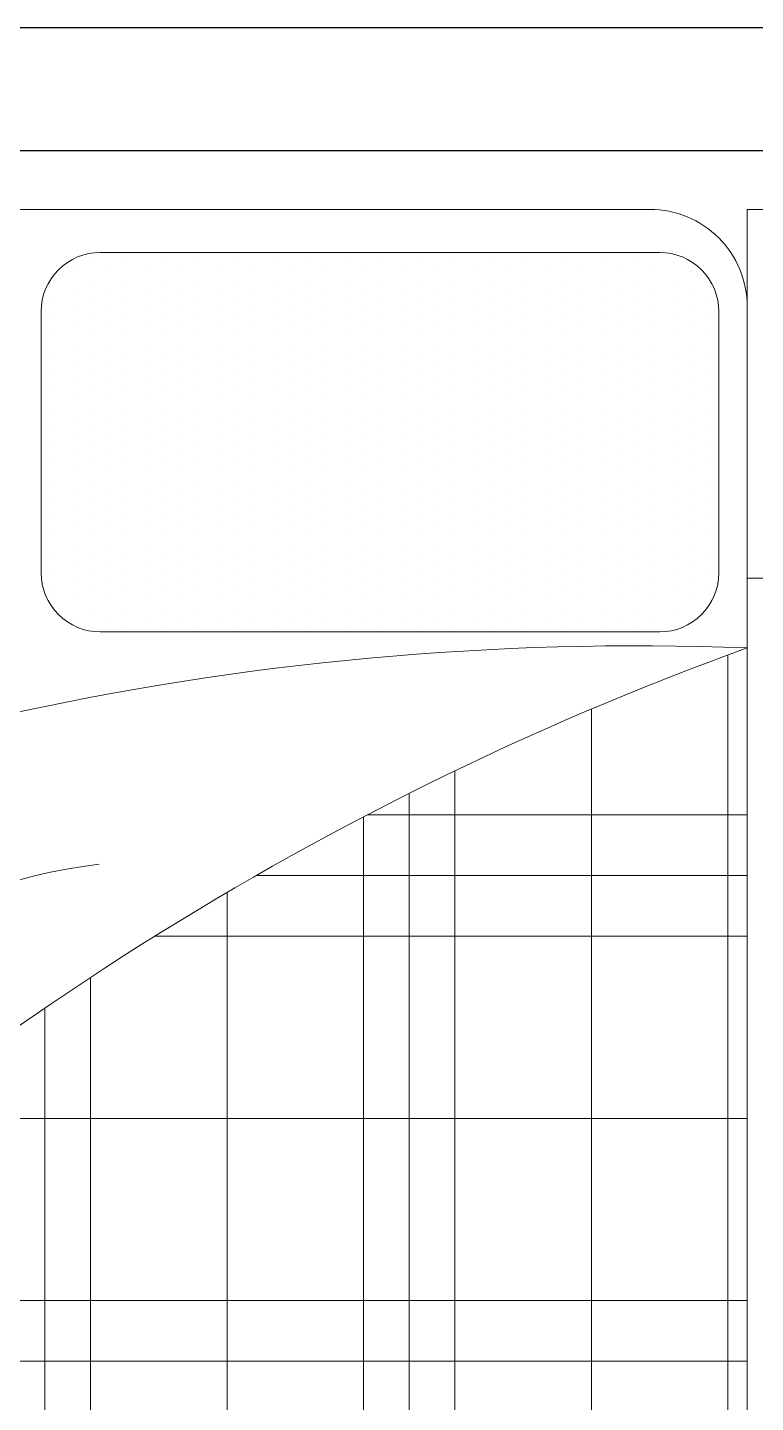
# Model space of a CAD drawing. Header units: inches. Extents: x -9010 to 68966, y 35237 to 36644.
# Drawn here: x -6172.9 to -6137.4, y 35613.6 to 35680.7 of the extents above; entities that cross this region are included whole.
import ezdxf

# ---------------------------------------------------------------- set-up
doc = ezdxf.new("R2010")
doc.units = ezdxf.units.IN
doc.layers.add('0Y-FURNITURE', color=7, linetype='Continuous', lineweight=9, true_color=0x454545)
doc.layers.add('0Y-WALLS', color=23, linetype='Continuous', lineweight=25)
doc.layers.add('BUA', color=70, linetype='Continuous')

# ---------------------------------------------------------------- blocks, each defined once
blk = doc.blocks.new('*X2')
at = {"color": 0}
for p, q in [((276.598, 451.25), (280.51, 451.25)), ((275.455, 450.625), (280.51, 450.625)), ((274.411, 450), (280.51, 450)), ((265.51, 448.125), (267.634, 448.125)), ((271.723, 448.125), (280.51, 448.125)), ((265.51, 446.25), (268.465, 446.25)), ((269.519, 446.25), (280.51, 446.25)), ((265.51, 445.625), (268.531, 445.625)), ((268.866, 445.625), (280.51, 445.625)), ((265.51, 445), (280.51, 445)), ((265.51, 443.125), (280.51, 443.125)), ((265.51, 441.25), (280.51, 441.25)), ((265.51, 440.625), (280.51, 440.625)), ((265.634, 440), (280.386, 440))]:
    blk.add_line(p, q, dxfattribs=at)
blk = doc.blocks.new('*X3')
at = {"color": 0}
for p, q in [((280.312, 439.886), (280.312, 452.896)), ((278.906, 439.482), (278.906, 452.338)), ((277.5, 439.482), (277.5, 451.702)), ((277.031, 439.482), (277.031, 451.471)), ((276.562, 439.482), (276.562, 451.231)), ((275.156, 439.482), (275.156, 450.451)), ((273.75, 439.482), (273.75, 449.576)), ((265.781, 439.797), (265.781, 449.511)), ((266.25, 439.517), (266.25, 449.296)), ((273.281, 439.482), (273.281, 449.261)), ((272.812, 439.482), (272.812, 448.934)), ((267.656, 439.482), (267.656, 448.095)), ((271.406, 439.482), (271.406, 447.876)), ((270, 439.482), (270, 446.689)), ((269.531, 439.482), (269.531, 446.262)), ((269.062, 439.482), (269.062, 445.817))]:
    blk.add_line(p, q, dxfattribs=at)
blk = doc.blocks.new('*X4')
at = {"color": 0}
for p, q in [((273.9375, 457.03125), (273.9375, 457.03125)), ((274.3125, 457.03125), (274.3125, 457.03125)), ((274.6875, 457.03125), (274.6875, 457.03125)), ((275.0625, 457.03125), (275.0625, 457.03125)), ((275.4375, 457.03125), (275.4375, 457.03125)), ((275.8125, 457.03125), (275.8125, 457.03125)), ((276.1875, 457.03125), (276.1875, 457.03125)), ((276.5625, 457.03125), (276.5625, 457.03125)), ((276.9375, 457.03125), (276.9375, 457.03125)), ((277.3125, 457.03125), (277.3125, 457.03125)), ((277.6875, 457.03125), (277.6875, 457.03125)), ((278.0625, 457.03125), (278.0625, 457.03125)), ((278.4375, 457.03125), (278.4375, 457.03125)), ((278.8125, 457.03125), (278.8125, 457.03125)), ((279.1875, 457.03125), (279.1875, 457.03125)), ((279.5625, 457.03125), (279.5625, 457.03125)), ((273.75, 456.9375), (273.75, 456.9375)), ((274.125, 456.9375), (274.125, 456.9375)), ((274.5, 456.9375), (274.5, 456.9375)), ((274.875, 456.9375), (274.875, 456.9375)), ((275.25, 456.9375), (275.25, 456.9375)), ((275.625, 456.9375), (275.625, 456.9375)), ((276, 456.9375), (276, 456.9375)), ((276.375, 456.9375), (276.375, 456.9375)), ((276.75, 456.9375), (276.75, 456.9375)), ((277.125, 456.9375), (277.125, 456.9375)), ((277.5, 456.9375), (277.5, 456.9375)), ((277.875, 456.9375), (277.875, 456.9375)), ((278.25, 456.9375), (278.25, 456.9375)), ((278.625, 456.9375), (278.625, 456.9375)), ((279, 456.9375), (279, 456.9375)), ((279.375, 456.9375), (279.375, 456.9375)), ((279.75, 456.9375), (279.75, 456.9375)), ((273.375, 456.75), (273.375, 456.75)), ((273.5625, 456.84375), (273.5625, 456.84375)), ((273.75, 456.75), (273.75, 456.75)), ((273.9375, 456.84375), (273.9375, 456.84375)), ((274.125, 456.75), (274.125, 456.75)), ((274.3125, 456.84375), (274.3125, 456.84375)), ((274.5, 456.75), (274.5, 456.75)), ((274.6875, 456.84375), (274.6875, 456.84375)), ((274.875, 456.75), (274.875, 456.75)), ((275.0625, 456.84375), (275.0625, 456.84375)), ((275.25, 456.75), (275.25, 456.75)), ((275.4375, 456.84375), (275.4375, 456.84375)), ((275.625, 456.75), (275.625, 456.75)), ((275.8125, 456.84375), (275.8125, 456.84375)), ((276, 456.75), (276, 456.75)), ((276.1875, 456.84375), (276.1875, 456.84375)), ((276.375, 456.75), (276.375, 456.75)), ((276.5625, 456.84375), (276.5625, 456.84375)), ((276.75, 456.75), (276.75, 456.75)), ((276.9375, 456.84375), (276.9375, 456.84375)), ((277.125, 456.75), (277.125, 456.75)), ((277.3125, 456.84375), (277.3125, 456.84375)), ((277.5, 456.75), (277.5, 456.75)), ((277.6875, 456.84375), (277.6875, 456.84375)), ((277.875, 456.75), (277.875, 456.75)), ((278.0625, 456.84375), (278.0625, 456.84375)), ((278.25, 456.75), (278.25, 456.75)), ((278.4375, 456.84375), (278.4375, 456.84375)), ((278.625, 456.75), (278.625, 456.75)), ((278.8125, 456.84375), (278.8125, 456.84375)), ((279, 456.75), (279, 456.75)), ((279.1875, 456.84375), (279.1875, 456.84375)), ((279.375, 456.75), (279.375, 456.75)), ((279.5625, 456.84375), (279.5625, 456.84375)), ((279.75, 456.75), (279.75, 456.75)), ((279.9375, 456.84375), (279.9375, 456.84375)), ((280.125, 456.75), (280.125, 456.75)), ((273.5625, 456.65625), (273.5625, 456.65625)), ((273.9375, 456.65625), (273.9375, 456.65625)), ((274.3125, 456.65625), (274.3125, 456.65625)), ((274.6875, 456.65625), (274.6875, 456.65625)), ((275.0625, 456.65625), (275.0625, 456.65625)), ((275.4375, 456.65625), (275.4375, 456.65625)), ((275.8125, 456.65625), (275.8125, 456.65625)), ((276.1875, 456.65625), (276.1875, 456.65625)), ((276.5625, 456.65625), (276.5625, 456.65625)), ((276.9375, 456.65625), (276.9375, 456.65625)), ((277.3125, 456.65625), (277.3125, 456.65625)), ((277.6875, 456.65625), (277.6875, 456.65625)), ((278.0625, 456.65625), (278.0625, 456.65625)), ((278.4375, 456.65625), (278.4375, 456.65625)), ((278.8125, 456.65625), (278.8125, 456.65625)), ((279.1875, 456.65625), (279.1875, 456.65625)), ((279.5625, 456.65625), (279.5625, 456.65625)), ((279.9375, 456.65625), (279.9375, 456.65625)), ((273.375, 456.5625), (273.375, 456.5625)), ((273.5625, 456.46875), (273.5625, 456.46875)), ((273.75, 456.5625), (273.75, 456.5625)), ((273.9375, 456.46875), (273.9375, 456.46875)), ((274.125, 456.5625), (274.125, 456.5625)), ((274.3125, 456.46875), (274.3125, 456.46875)), ((274.5, 456.5625), (274.5, 456.5625)), ((274.6875, 456.46875), (274.6875, 456.46875)), ((274.875, 456.5625), (274.875, 456.5625)), ((275.0625, 456.46875), (275.0625, 456.46875)), ((275.25, 456.5625), (275.25, 456.5625)), ((275.4375, 456.46875), (275.4375, 456.46875)), ((275.625, 456.5625), (275.625, 456.5625)), ((275.8125, 456.46875), (275.8125, 456.46875)), ((276, 456.5625), (276, 456.5625)), ((276.1875, 456.46875), (276.1875, 456.46875)), ((276.375, 456.5625), (276.375, 456.5625)), ((276.5625, 456.46875), (276.5625, 456.46875)), ((276.75, 456.5625), (276.75, 456.5625)), ((276.9375, 456.46875), (276.9375, 456.46875)), ((277.125, 456.5625), (277.125, 456.5625)), ((277.3125, 456.46875), (277.3125, 456.46875)), ((277.5, 456.5625), (277.5, 456.5625)), ((277.6875, 456.46875), (277.6875, 456.46875)), ((277.875, 456.5625), (277.875, 456.5625)), ((278.0625, 456.46875), (278.0625, 456.46875)), ((278.25, 456.5625), (278.25, 456.5625)), ((278.4375, 456.46875), (278.4375, 456.46875)), ((278.625, 456.5625), (278.625, 456.5625)), ((278.8125, 456.46875), (278.8125, 456.46875)), ((279, 456.5625), (279, 456.5625)), ((279.1875, 456.46875), (279.1875, 456.46875)), ((279.375, 456.5625), (279.375, 456.5625)), ((279.5625, 456.46875), (279.5625, 456.46875)), ((279.75, 456.5625), (279.75, 456.5625)), ((279.9375, 456.46875), (279.9375, 456.46875)), ((280.125, 456.5625), (280.125, 456.5625)), ((273.375, 456.375), (273.375, 456.375)), ((273.75, 456.375), (273.75, 456.375)), ((274.125, 456.375), (274.125, 456.375)), ((274.5, 456.375), (274.5, 456.375)), ((274.875, 456.375), (274.875, 456.375)), ((275.25, 456.375), (275.25, 456.375)), ((275.625, 456.375), (275.625, 456.375)), ((276, 456.375), (276, 456.375)), ((276.375, 456.375), (276.375, 456.375)), ((276.75, 456.375), (276.75, 456.375)), ((277.125, 456.375), (277.125, 456.375)), ((277.5, 456.375), (277.5, 456.375)), ((277.875, 456.375), (277.875, 456.375)), ((278.25, 456.375), (278.25, 456.375)), ((278.625, 456.375), (278.625, 456.375)), ((279, 456.375), (279, 456.375)), ((279.375, 456.375), (279.375, 456.375)), ((279.75, 456.375), (279.75, 456.375)), ((280.125, 456.375), (280.125, 456.375)), ((273.375, 456.1875), (273.375, 456.1875)), ((273.5625, 456.28125), (273.5625, 456.28125)), ((273.75, 456.1875), (273.75, 456.1875)), ((273.9375, 456.28125), (273.9375, 456.28125)), ((274.125, 456.1875), (274.125, 456.1875)), ((274.3125, 456.28125), (274.3125, 456.28125)), ((274.5, 456.1875), (274.5, 456.1875)), ((274.6875, 456.28125), (274.6875, 456.28125)), ((274.875, 456.1875), (274.875, 456.1875)), ((275.0625, 456.28125), (275.0625, 456.28125)), ((275.25, 456.1875), (275.25, 456.1875)), ((275.4375, 456.28125), (275.4375, 456.28125)), ((275.625, 456.1875), (275.625, 456.1875)), ((275.8125, 456.28125), (275.8125, 456.28125)), ((276, 456.1875), (276, 456.1875)), ((276.1875, 456.28125), (276.1875, 456.28125)), ((276.375, 456.1875), (276.375, 456.1875)), ((276.5625, 456.28125), (276.5625, 456.28125)), ((276.75, 456.1875), (276.75, 456.1875)), ((276.9375, 456.28125), (276.9375, 456.28125)), ((277.125, 456.1875), (277.125, 456.1875)), ((277.3125, 456.28125), (277.3125, 456.28125)), ((277.5, 456.1875), (277.5, 456.1875)), ((277.6875, 456.28125), (277.6875, 456.28125)), ((277.875, 456.1875), (277.875, 456.1875)), ((278.0625, 456.28125), (278.0625, 456.28125)), ((278.25, 456.1875), (278.25, 456.1875)), ((278.4375, 456.28125), (278.4375, 456.28125)), ((278.625, 456.1875), (278.625, 456.1875)), ((278.8125, 456.28125), (278.8125, 456.28125)), ((279, 456.1875), (279, 456.1875)), ((279.1875, 456.28125), (279.1875, 456.28125)), ((279.375, 456.1875), (279.375, 456.1875)), ((279.5625, 456.28125), (279.5625, 456.28125)), ((279.75, 456.1875), (279.75, 456.1875)), ((279.9375, 456.28125), (279.9375, 456.28125)), ((280.125, 456.1875), (280.125, 456.1875)), ((273.5625, 456.09375), (273.5625, 456.09375)), ((273.9375, 456.09375), (273.9375, 456.09375)), ((274.3125, 456.09375), (274.3125, 456.09375)), ((274.6875, 456.09375), (274.6875, 456.09375)), ((275.0625, 456.09375), (275.0625, 456.09375)), ((275.4375, 456.09375), (275.4375, 456.09375)), ((275.8125, 456.09375), (275.8125, 456.09375)), ((276.1875, 456.09375), (276.1875, 456.09375)), ((276.5625, 456.09375), (276.5625, 456.09375)), ((276.9375, 456.09375), (276.9375, 456.09375)), ((277.3125, 456.09375), (277.3125, 456.09375)), ((277.6875, 456.09375), (277.6875, 456.09375)), ((278.0625, 456.09375), (278.0625, 456.09375)), ((278.4375, 456.09375), (278.4375, 456.09375)), ((278.8125, 456.09375), (278.8125, 456.09375)), ((279.1875, 456.09375), (279.1875, 456.09375)), ((279.5625, 456.09375), (279.5625, 456.09375)), ((279.9375, 456.09375), (279.9375, 456.09375)), ((273.375, 456), (273.375, 456)), ((273.5625, 455.90625), (273.5625, 455.90625)), ((273.75, 456), (273.75, 456)), ((273.9375, 455.90625), (273.9375, 455.90625)), ((274.125, 456), (274.125, 456)), ((274.3125, 455.90625), (274.3125, 455.90625)), ((274.5, 456), (274.5, 456)), ((274.6875, 455.90625), (274.6875, 455.90625)), ((274.875, 456), (274.875, 456)), ((275.0625, 455.90625), (275.0625, 455.90625)), ((275.25, 456), (275.25, 456)), ((275.4375, 455.90625), (275.4375, 455.90625)), ((275.625, 456), (275.625, 456)), ((275.8125, 455.90625), (275.8125, 455.90625)), ((276, 456), (276, 456)), ((276.1875, 455.90625), (276.1875, 455.90625)), ((276.375, 456), (276.375, 456)), ((276.5625, 455.90625), (276.5625, 455.90625)), ((276.75, 456), (276.75, 456)), ((276.9375, 455.90625), (276.9375, 455.90625)), ((277.125, 456), (277.125, 456)), ((277.3125, 455.90625), (277.3125, 455.90625)), ((277.5, 456), (277.5, 456)), ((277.6875, 455.90625), (277.6875, 455.90625)), ((277.875, 456), (277.875, 456)), ((278.0625, 455.90625), (278.0625, 455.90625)), ((278.25, 456), (278.25, 456)), ((278.4375, 455.90625), (278.4375, 455.90625)), ((278.625, 456), (278.625, 456)), ((278.8125, 455.90625), (278.8125, 455.90625)), ((279, 456), (279, 456)), ((279.1875, 455.90625), (279.1875, 455.90625)), ((279.375, 456), (279.375, 456)), ((279.5625, 455.90625), (279.5625, 455.90625)), ((279.75, 456), (279.75, 456)), ((279.9375, 455.90625), (279.9375, 455.90625)), ((280.125, 456), (280.125, 456)), ((273.375, 455.8125), (273.375, 455.8125)), ((273.75, 455.8125), (273.75, 455.8125)), ((274.125, 455.8125), (274.125, 455.8125)), ((274.5, 455.8125), (274.5, 455.8125)), ((274.875, 455.8125), (274.875, 455.8125)), ((275.25, 455.8125), (275.25, 455.8125)), ((275.625, 455.8125), (275.625, 455.8125)), ((276, 455.8125), (276, 455.8125)), ((276.375, 455.8125), (276.375, 455.8125)), ((276.75, 455.8125), (276.75, 455.8125)), ((277.125, 455.8125), (277.125, 455.8125)), ((277.5, 455.8125), (277.5, 455.8125)), ((277.875, 455.8125), (277.875, 455.8125)), ((278.25, 455.8125), (278.25, 455.8125)), ((278.625, 455.8125), (278.625, 455.8125)), ((279, 455.8125), (279, 455.8125)), ((279.375, 455.8125), (279.375, 455.8125)), ((279.75, 455.8125), (279.75, 455.8125)), ((280.125, 455.8125), (280.125, 455.8125)), ((273.375, 455.625), (273.375, 455.625)), ((273.5625, 455.71875), (273.5625, 455.71875)), ((273.75, 455.625), (273.75, 455.625)), ((273.9375, 455.71875), (273.9375, 455.71875)), ((274.125, 455.625), (274.125, 455.625)), ((274.3125, 455.71875), (274.3125, 455.71875)), ((274.5, 455.625), (274.5, 455.625)), ((274.6875, 455.71875), (274.6875, 455.71875)), ((274.875, 455.625), (274.875, 455.625)), ((275.0625, 455.71875), (275.0625, 455.71875)), ((275.25, 455.625), (275.25, 455.625)), ((275.4375, 455.71875), (275.4375, 455.71875)), ((275.625, 455.625), (275.625, 455.625)), ((275.8125, 455.71875), (275.8125, 455.71875)), ((276, 455.625), (276, 455.625)), ((276.1875, 455.71875), (276.1875, 455.71875)), ((276.375, 455.625), (276.375, 455.625)), ((276.5625, 455.71875), (276.5625, 455.71875)), ((276.75, 455.625), (276.75, 455.625)), ((276.9375, 455.71875), (276.9375, 455.71875)), ((277.125, 455.625), (277.125, 455.625)), ((277.3125, 455.71875), (277.3125, 455.71875)), ((277.5, 455.625), (277.5, 455.625)), ((277.6875, 455.71875), (277.6875, 455.71875)), ((277.875, 455.625), (277.875, 455.625)), ((278.0625, 455.71875), (278.0625, 455.71875)), ((278.25, 455.625), (278.25, 455.625)), ((278.4375, 455.71875), (278.4375, 455.71875)), ((278.625, 455.625), (278.625, 455.625)), ((278.8125, 455.71875), (278.8125, 455.71875)), ((279, 455.625), (279, 455.625)), ((279.1875, 455.71875), (279.1875, 455.71875)), ((279.375, 455.625), (279.375, 455.625)), ((279.5625, 455.71875), (279.5625, 455.71875)), ((279.75, 455.625), (279.75, 455.625)), ((279.9375, 455.71875), (279.9375, 455.71875)), ((280.125, 455.625), (280.125, 455.625)), ((273.5625, 455.53125), (273.5625, 455.53125)), ((273.9375, 455.53125), (273.9375, 455.53125)), ((274.3125, 455.53125), (274.3125, 455.53125)), ((274.6875, 455.53125), (274.6875, 455.53125)), ((275.0625, 455.53125), (275.0625, 455.53125)), ((275.4375, 455.53125), (275.4375, 455.53125)), ((275.8125, 455.53125), (275.8125, 455.53125)), ((276.1875, 455.53125), (276.1875, 455.53125)), ((276.5625, 455.53125), (276.5625, 455.53125)), ((276.9375, 455.53125), (276.9375, 455.53125)), ((277.3125, 455.53125), (277.3125, 455.53125)), ((277.6875, 455.53125), (277.6875, 455.53125)), ((278.0625, 455.53125), (278.0625, 455.53125)), ((278.4375, 455.53125), (278.4375, 455.53125)), ((278.8125, 455.53125), (278.8125, 455.53125)), ((279.1875, 455.53125), (279.1875, 455.53125)), ((279.5625, 455.53125), (279.5625, 455.53125)), ((279.9375, 455.53125), (279.9375, 455.53125)), ((273.375, 455.4375), (273.375, 455.4375)), ((273.5625, 455.34375), (273.5625, 455.34375)), ((273.75, 455.4375), (273.75, 455.4375)), ((273.9375, 455.34375), (273.9375, 455.34375)), ((274.125, 455.4375), (274.125, 455.4375)), ((274.3125, 455.34375), (274.3125, 455.34375)), ((274.5, 455.4375), (274.5, 455.4375)), ((274.6875, 455.34375), (274.6875, 455.34375)), ((274.875, 455.4375), (274.875, 455.4375)), ((275.0625, 455.34375), (275.0625, 455.34375)), ((275.25, 455.4375), (275.25, 455.4375)), ((275.4375, 455.34375), (275.4375, 455.34375)), ((275.625, 455.4375), (275.625, 455.4375)), ((275.8125, 455.34375), (275.8125, 455.34375)), ((276, 455.4375), (276, 455.4375)), ((276.1875, 455.34375), (276.1875, 455.34375)), ((276.375, 455.4375), (276.375, 455.4375)), ((276.5625, 455.34375), (276.5625, 455.34375)), ((276.75, 455.4375), (276.75, 455.4375)), ((276.9375, 455.34375), (276.9375, 455.34375)), ((277.125, 455.4375), (277.125, 455.4375)), ((277.3125, 455.34375), (277.3125, 455.34375)), ((277.5, 455.4375), (277.5, 455.4375)), ((277.6875, 455.34375), (277.6875, 455.34375)), ((277.875, 455.4375), (277.875, 455.4375)), ((278.0625, 455.34375), (278.0625, 455.34375)), ((278.25, 455.4375), (278.25, 455.4375)), ((278.4375, 455.34375), (278.4375, 455.34375)), ((278.625, 455.4375), (278.625, 455.4375)), ((278.8125, 455.34375), (278.8125, 455.34375)), ((279, 455.4375), (279, 455.4375)), ((279.1875, 455.34375), (279.1875, 455.34375)), ((279.375, 455.4375), (279.375, 455.4375)), ((279.5625, 455.34375), (279.5625, 455.34375)), ((279.75, 455.4375), (279.75, 455.4375)), ((279.9375, 455.34375), (279.9375, 455.34375)), ((280.125, 455.4375), (280.125, 455.4375)), ((273.375, 455.25), (273.375, 455.25)), ((273.75, 455.25), (273.75, 455.25)), ((274.125, 455.25), (274.125, 455.25)), ((274.5, 455.25), (274.5, 455.25)), ((274.875, 455.25), (274.875, 455.25)), ((275.25, 455.25), (275.25, 455.25)), ((275.625, 455.25), (275.625, 455.25)), ((276, 455.25), (276, 455.25)), ((276.375, 455.25), (276.375, 455.25)), ((276.75, 455.25), (276.75, 455.25)), ((277.125, 455.25), (277.125, 455.25)), ((277.5, 455.25), (277.5, 455.25)), ((277.875, 455.25), (277.875, 455.25)), ((278.25, 455.25), (278.25, 455.25)), ((278.625, 455.25), (278.625, 455.25)), ((279, 455.25), (279, 455.25)), ((279.375, 455.25), (279.375, 455.25)), ((279.75, 455.25), (279.75, 455.25)), ((280.125, 455.25), (280.125, 455.25)), ((273.375, 455.0625), (273.375, 455.0625)), ((273.5625, 455.15625), (273.5625, 455.15625)), ((273.75, 455.0625), (273.75, 455.0625)), ((273.9375, 455.15625), (273.9375, 455.15625)), ((274.125, 455.0625), (274.125, 455.0625)), ((274.3125, 455.15625), (274.3125, 455.15625)), ((274.5, 455.0625), (274.5, 455.0625)), ((274.6875, 455.15625), (274.6875, 455.15625)), ((274.875, 455.0625), (274.875, 455.0625)), ((275.0625, 455.15625), (275.0625, 455.15625)), ((275.25, 455.0625), (275.25, 455.0625)), ((275.4375, 455.15625), (275.4375, 455.15625)), ((275.625, 455.0625), (275.625, 455.0625)), ((275.8125, 455.15625), (275.8125, 455.15625)), ((276, 455.0625), (276, 455.0625)), ((276.1875, 455.15625), (276.1875, 455.15625)), ((276.375, 455.0625), (276.375, 455.0625)), ((276.5625, 455.15625), (276.5625, 455.15625)), ((276.75, 455.0625), (276.75, 455.0625)), ((276.9375, 455.15625), (276.9375, 455.15625)), ((277.125, 455.0625), (277.125, 455.0625)), ((277.3125, 455.15625), (277.3125, 455.15625)), ((277.5, 455.0625), (277.5, 455.0625)), ((277.6875, 455.15625), (277.6875, 455.15625)), ((277.875, 455.0625), (277.875, 455.0625)), ((278.0625, 455.15625), (278.0625, 455.15625)), ((278.25, 455.0625), (278.25, 455.0625)), ((278.4375, 455.15625), (278.4375, 455.15625)), ((278.625, 455.0625), (278.625, 455.0625)), ((278.8125, 455.15625), (278.8125, 455.15625)), ((279, 455.0625), (279, 455.0625)), ((279.1875, 455.15625), (279.1875, 455.15625)), ((279.375, 455.0625), (279.375, 455.0625)), ((279.5625, 455.15625), (279.5625, 455.15625)), ((279.75, 455.0625), (279.75, 455.0625)), ((279.9375, 455.15625), (279.9375, 455.15625)), ((280.125, 455.0625), (280.125, 455.0625)), ((273.5625, 454.96875), (273.5625, 454.96875)), ((273.9375, 454.96875), (273.9375, 454.96875)), ((274.3125, 454.96875), (274.3125, 454.96875)), ((274.6875, 454.96875), (274.6875, 454.96875)), ((275.0625, 454.96875), (275.0625, 454.96875)), ((275.4375, 454.96875), (275.4375, 454.96875)), ((275.8125, 454.96875), (275.8125, 454.96875)), ((276.1875, 454.96875), (276.1875, 454.96875)), ((276.5625, 454.96875), (276.5625, 454.96875)), ((276.9375, 454.96875), (276.9375, 454.96875)), ((277.3125, 454.96875), (277.3125, 454.96875)), ((277.6875, 454.96875), (277.6875, 454.96875)), ((278.0625, 454.96875), (278.0625, 454.96875)), ((278.4375, 454.96875), (278.4375, 454.96875)), ((278.8125, 454.96875), (278.8125, 454.96875)), ((279.1875, 454.96875), (279.1875, 454.96875)), ((279.5625, 454.96875), (279.5625, 454.96875)), ((279.9375, 454.96875), (279.9375, 454.96875)), ((273.375, 454.875), (273.375, 454.875)), ((273.5625, 454.78125), (273.5625, 454.78125)), ((273.75, 454.875), (273.75, 454.875)), ((273.9375, 454.78125), (273.9375, 454.78125)), ((274.125, 454.875), (274.125, 454.875)), ((274.3125, 454.78125), (274.3125, 454.78125)), ((274.5, 454.875), (274.5, 454.875)), ((274.6875, 454.78125), (274.6875, 454.78125)), ((274.875, 454.875), (274.875, 454.875)), ((275.0625, 454.78125), (275.0625, 454.78125)), ((275.25, 454.875), (275.25, 454.875)), ((275.4375, 454.78125), (275.4375, 454.78125)), ((275.625, 454.875), (275.625, 454.875)), ((275.8125, 454.78125), (275.8125, 454.78125)), ((276, 454.875), (276, 454.875)), ((276.1875, 454.78125), (276.1875, 454.78125)), ((276.375, 454.875), (276.375, 454.875)), ((276.5625, 454.78125), (276.5625, 454.78125)), ((276.75, 454.875), (276.75, 454.875)), ((276.9375, 454.78125), (276.9375, 454.78125)), ((277.125, 454.875), (277.125, 454.875)), ((277.3125, 454.78125), (277.3125, 454.78125)), ((277.5, 454.875), (277.5, 454.875)), ((277.6875, 454.78125), (277.6875, 454.78125)), ((277.875, 454.875), (277.875, 454.875)), ((278.0625, 454.78125), (278.0625, 454.78125)), ((278.25, 454.875), (278.25, 454.875)), ((278.4375, 454.78125), (278.4375, 454.78125)), ((278.625, 454.875), (278.625, 454.875)), ((278.8125, 454.78125), (278.8125, 454.78125)), ((279, 454.875), (279, 454.875)), ((279.1875, 454.78125), (279.1875, 454.78125)), ((279.375, 454.875), (279.375, 454.875)), ((279.5625, 454.78125), (279.5625, 454.78125)), ((279.75, 454.875), (279.75, 454.875)), ((279.9375, 454.78125), (279.9375, 454.78125)), ((280.125, 454.875), (280.125, 454.875)), ((273.375, 454.6875), (273.375, 454.6875)), ((273.75, 454.6875), (273.75, 454.6875)), ((274.125, 454.6875), (274.125, 454.6875)), ((274.5, 454.6875), (274.5, 454.6875)), ((274.875, 454.6875), (274.875, 454.6875)), ((275.25, 454.6875), (275.25, 454.6875)), ((275.625, 454.6875), (275.625, 454.6875)), ((276, 454.6875), (276, 454.6875)), ((276.375, 454.6875), (276.375, 454.6875)), ((276.75, 454.6875), (276.75, 454.6875)), ((277.125, 454.6875), (277.125, 454.6875)), ((277.5, 454.6875), (277.5, 454.6875)), ((277.875, 454.6875), (277.875, 454.6875)), ((278.25, 454.6875), (278.25, 454.6875)), ((278.625, 454.6875), (278.625, 454.6875)), ((279, 454.6875), (279, 454.6875)), ((279.375, 454.6875), (279.375, 454.6875)), ((279.75, 454.6875), (279.75, 454.6875)), ((280.125, 454.6875), (280.125, 454.6875)), ((273.375, 454.5), (273.375, 454.5)), ((273.5625, 454.59375), (273.5625, 454.59375)), ((273.75, 454.5), (273.75, 454.5)), ((273.9375, 454.59375), (273.9375, 454.59375)), ((274.125, 454.5), (274.125, 454.5)), ((274.3125, 454.59375), (274.3125, 454.59375)), ((274.5, 454.5), (274.5, 454.5)), ((274.6875, 454.59375), (274.6875, 454.59375)), ((274.875, 454.5), (274.875, 454.5)), ((275.0625, 454.59375), (275.0625, 454.59375)), ((275.25, 454.5), (275.25, 454.5)), ((275.4375, 454.59375), (275.4375, 454.59375)), ((275.625, 454.5), (275.625, 454.5)), ((275.8125, 454.59375), (275.8125, 454.59375)), ((276, 454.5), (276, 454.5)), ((276.1875, 454.59375), (276.1875, 454.59375)), ((276.375, 454.5), (276.375, 454.5)), ((276.5625, 454.59375), (276.5625, 454.59375)), ((276.75, 454.5), (276.75, 454.5)), ((276.9375, 454.59375), (276.9375, 454.59375)), ((277.125, 454.5), (277.125, 454.5)), ((277.3125, 454.59375), (277.3125, 454.59375)), ((277.5, 454.5), (277.5, 454.5)), ((277.6875, 454.59375), (277.6875, 454.59375)), ((277.875, 454.5), (277.875, 454.5)), ((278.0625, 454.59375), (278.0625, 454.59375)), ((278.25, 454.5), (278.25, 454.5)), ((278.4375, 454.59375), (278.4375, 454.59375)), ((278.625, 454.5), (278.625, 454.5)), ((278.8125, 454.59375), (278.8125, 454.59375)), ((279, 454.5), (279, 454.5)), ((279.1875, 454.59375), (279.1875, 454.59375)), ((279.375, 454.5), (279.375, 454.5)), ((279.5625, 454.59375), (279.5625, 454.59375)), ((279.75, 454.5), (279.75, 454.5)), ((279.9375, 454.59375), (279.9375, 454.59375)), ((280.125, 454.5), (280.125, 454.5)), ((273.5625, 454.40625), (273.5625, 454.40625)), ((273.9375, 454.40625), (273.9375, 454.40625)), ((274.3125, 454.40625), (274.3125, 454.40625)), ((274.6875, 454.40625), (274.6875, 454.40625)), ((275.0625, 454.40625), (275.0625, 454.40625)), ((275.4375, 454.40625), (275.4375, 454.40625)), ((275.8125, 454.40625), (275.8125, 454.40625)), ((276.1875, 454.40625), (276.1875, 454.40625)), ((276.5625, 454.40625), (276.5625, 454.40625)), ((276.9375, 454.40625), (276.9375, 454.40625)), ((277.3125, 454.40625), (277.3125, 454.40625)), ((277.6875, 454.40625), (277.6875, 454.40625)), ((278.0625, 454.40625), (278.0625, 454.40625)), ((278.4375, 454.40625), (278.4375, 454.40625)), ((278.8125, 454.40625), (278.8125, 454.40625)), ((279.1875, 454.40625), (279.1875, 454.40625)), ((279.5625, 454.40625), (279.5625, 454.40625)), ((279.9375, 454.40625), (279.9375, 454.40625)), ((273.375, 454.3125), (273.375, 454.3125)), ((273.5625, 454.21875), (273.5625, 454.21875)), ((273.75, 454.3125), (273.75, 454.3125)), ((273.9375, 454.21875), (273.9375, 454.21875)), ((274.125, 454.3125), (274.125, 454.3125)), ((274.3125, 454.21875), (274.3125, 454.21875)), ((274.5, 454.3125), (274.5, 454.3125)), ((274.6875, 454.21875), (274.6875, 454.21875)), ((274.875, 454.3125), (274.875, 454.3125)), ((275.0625, 454.21875), (275.0625, 454.21875)), ((275.25, 454.3125), (275.25, 454.3125)), ((275.4375, 454.21875), (275.4375, 454.21875)), ((275.625, 454.3125), (275.625, 454.3125)), ((275.8125, 454.21875), (275.8125, 454.21875)), ((276, 454.3125), (276, 454.3125)), ((276.1875, 454.21875), (276.1875, 454.21875)), ((276.375, 454.3125), (276.375, 454.3125)), ((276.5625, 454.21875), (276.5625, 454.21875)), ((276.75, 454.3125), (276.75, 454.3125)), ((276.9375, 454.21875), (276.9375, 454.21875)), ((277.125, 454.3125), (277.125, 454.3125)), ((277.3125, 454.21875), (277.3125, 454.21875)), ((277.5, 454.3125), (277.5, 454.3125)), ((277.6875, 454.21875), (277.6875, 454.21875)), ((277.875, 454.3125), (277.875, 454.3125)), ((278.0625, 454.21875), (278.0625, 454.21875)), ((278.25, 454.3125), (278.25, 454.3125)), ((278.4375, 454.21875), (278.4375, 454.21875)), ((278.625, 454.3125), (278.625, 454.3125)), ((278.8125, 454.21875), (278.8125, 454.21875)), ((279, 454.3125), (279, 454.3125)), ((279.1875, 454.21875), (279.1875, 454.21875)), ((279.375, 454.3125), (279.375, 454.3125)), ((279.5625, 454.21875), (279.5625, 454.21875)), ((279.75, 454.3125), (279.75, 454.3125)), ((279.9375, 454.21875), (279.9375, 454.21875)), ((280.125, 454.3125), (280.125, 454.3125)), ((273.375, 454.125), (273.375, 454.125)), ((273.75, 454.125), (273.75, 454.125)), ((274.125, 454.125), (274.125, 454.125)), ((274.5, 454.125), (274.5, 454.125)), ((274.875, 454.125), (274.875, 454.125)), ((275.25, 454.125), (275.25, 454.125)), ((275.625, 454.125), (275.625, 454.125)), ((276, 454.125), (276, 454.125)), ((276.375, 454.125), (276.375, 454.125)), ((276.75, 454.125), (276.75, 454.125)), ((277.125, 454.125), (277.125, 454.125)), ((277.5, 454.125), (277.5, 454.125)), ((277.875, 454.125), (277.875, 454.125)), ((278.25, 454.125), (278.25, 454.125)), ((278.625, 454.125), (278.625, 454.125)), ((279, 454.125), (279, 454.125)), ((279.375, 454.125), (279.375, 454.125)), ((279.75, 454.125), (279.75, 454.125)), ((280.125, 454.125), (280.125, 454.125)), ((273.375, 453.9375), (273.375, 453.9375)), ((273.5625, 454.03125), (273.5625, 454.03125)), ((273.75, 453.9375), (273.75, 453.9375)), ((273.9375, 454.03125), (273.9375, 454.03125)), ((274.125, 453.9375), (274.125, 453.9375)), ((274.3125, 454.03125), (274.3125, 454.03125)), ((274.5, 453.9375), (274.5, 453.9375)), ((274.6875, 454.03125), (274.6875, 454.03125)), ((274.875, 453.9375), (274.875, 453.9375)), ((275.0625, 454.03125), (275.0625, 454.03125)), ((275.25, 453.9375), (275.25, 453.9375)), ((275.4375, 454.03125), (275.4375, 454.03125)), ((275.625, 453.9375), (275.625, 453.9375)), ((275.8125, 454.03125), (275.8125, 454.03125)), ((276, 453.9375), (276, 453.9375)), ((276.1875, 454.03125), (276.1875, 454.03125)), ((276.375, 453.9375), (276.375, 453.9375)), ((276.5625, 454.03125), (276.5625, 454.03125)), ((276.75, 453.9375), (276.75, 453.9375)), ((276.9375, 454.03125), (276.9375, 454.03125)), ((277.125, 453.9375), (277.125, 453.9375)), ((277.3125, 454.03125), (277.3125, 454.03125)), ((277.5, 453.9375), (277.5, 453.9375)), ((277.6875, 454.03125), (277.6875, 454.03125)), ((277.875, 453.9375), (277.875, 453.9375)), ((278.0625, 454.03125), (278.0625, 454.03125)), ((278.25, 453.9375), (278.25, 453.9375)), ((278.4375, 454.03125), (278.4375, 454.03125)), ((278.625, 453.9375), (278.625, 453.9375)), ((278.8125, 454.03125), (278.8125, 454.03125)), ((279, 453.9375), (279, 453.9375)), ((279.1875, 454.03125), (279.1875, 454.03125)), ((279.375, 453.9375), (279.375, 453.9375)), ((279.5625, 454.03125), (279.5625, 454.03125)), ((279.75, 453.9375), (279.75, 453.9375)), ((279.9375, 454.03125), (279.9375, 454.03125)), ((280.125, 453.9375), (280.125, 453.9375)), ((273.5625, 453.84375), (273.5625, 453.84375)), ((273.9375, 453.84375), (273.9375, 453.84375)), ((274.3125, 453.84375), (274.3125, 453.84375)), ((274.6875, 453.84375), (274.6875, 453.84375)), ((275.0625, 453.84375), (275.0625, 453.84375)), ((275.4375, 453.84375), (275.4375, 453.84375)), ((275.8125, 453.84375), (275.8125, 453.84375)), ((276.1875, 453.84375), (276.1875, 453.84375)), ((276.5625, 453.84375), (276.5625, 453.84375)), ((276.9375, 453.84375), (276.9375, 453.84375)), ((277.3125, 453.84375), (277.3125, 453.84375)), ((277.6875, 453.84375), (277.6875, 453.84375)), ((278.0625, 453.84375), (278.0625, 453.84375)), ((278.4375, 453.84375), (278.4375, 453.84375)), ((278.8125, 453.84375), (278.8125, 453.84375)), ((279.1875, 453.84375), (279.1875, 453.84375)), ((279.5625, 453.84375), (279.5625, 453.84375)), ((279.9375, 453.84375), (279.9375, 453.84375)), ((273.375, 453.75), (273.375, 453.75)), ((273.5625, 453.65625), (273.5625, 453.65625)), ((273.75, 453.75), (273.75, 453.75)), ((273.9375, 453.65625), (273.9375, 453.65625)), ((274.125, 453.75), (274.125, 453.75)), ((274.3125, 453.65625), (274.3125, 453.65625)), ((274.5, 453.75), (274.5, 453.75)), ((274.6875, 453.65625), (274.6875, 453.65625)), ((274.875, 453.75), (274.875, 453.75)), ((275.0625, 453.65625), (275.0625, 453.65625)), ((275.25, 453.75), (275.25, 453.75)), ((275.4375, 453.65625), (275.4375, 453.65625)), ((275.625, 453.75), (275.625, 453.75)), ((275.8125, 453.65625), (275.8125, 453.65625)), ((276, 453.75), (276, 453.75)), ((276.1875, 453.65625), (276.1875, 453.65625)), ((276.375, 453.75), (276.375, 453.75)), ((276.5625, 453.65625), (276.5625, 453.65625)), ((276.75, 453.75), (276.75, 453.75)), ((276.9375, 453.65625), (276.9375, 453.65625)), ((277.125, 453.75), (277.125, 453.75)), ((277.3125, 453.65625), (277.3125, 453.65625)), ((277.5, 453.75), (277.5, 453.75)), ((277.6875, 453.65625), (277.6875, 453.65625)), ((277.875, 453.75), (277.875, 453.75)), ((278.0625, 453.65625), (278.0625, 453.65625)), ((278.25, 453.75), (278.25, 453.75)), ((278.4375, 453.65625), (278.4375, 453.65625)), ((278.625, 453.75), (278.625, 453.75)), ((278.8125, 453.65625), (278.8125, 453.65625)), ((279, 453.75), (279, 453.75)), ((279.1875, 453.65625), (279.1875, 453.65625)), ((279.375, 453.75), (279.375, 453.75)), ((279.5625, 453.65625), (279.5625, 453.65625)), ((279.75, 453.75), (279.75, 453.75)), ((279.9375, 453.65625), (279.9375, 453.65625)), ((280.125, 453.75), (280.125, 453.75)), ((273.375, 453.5625), (273.375, 453.5625)), ((273.75, 453.5625), (273.75, 453.5625)), ((274.125, 453.5625), (274.125, 453.5625)), ((274.5, 453.5625), (274.5, 453.5625)), ((274.875, 453.5625), (274.875, 453.5625)), ((275.25, 453.5625), (275.25, 453.5625)), ((275.625, 453.5625), (275.625, 453.5625)), ((276, 453.5625), (276, 453.5625)), ((276.375, 453.5625), (276.375, 453.5625)), ((276.75, 453.5625), (276.75, 453.5625)), ((277.125, 453.5625), (277.125, 453.5625)), ((277.5, 453.5625), (277.5, 453.5625)), ((277.875, 453.5625), (277.875, 453.5625)), ((278.25, 453.5625), (278.25, 453.5625)), ((278.625, 453.5625), (278.625, 453.5625)), ((279, 453.5625), (279, 453.5625)), ((279.375, 453.5625), (279.375, 453.5625)), ((279.75, 453.5625), (279.75, 453.5625)), ((280.125, 453.5625), (280.125, 453.5625)), ((273.375, 453.375), (273.375, 453.375)), ((273.5625, 453.46875), (273.5625, 453.46875)), ((273.75, 453.375), (273.75, 453.375)), ((273.9375, 453.46875), (273.9375, 453.46875)), ((274.125, 453.375), (274.125, 453.375)), ((274.3125, 453.46875), (274.3125, 453.46875)), ((274.5, 453.375), (274.5, 453.375)), ((274.6875, 453.46875), (274.6875, 453.46875)), ((274.875, 453.375), (274.875, 453.375)), ((275.0625, 453.46875), (275.0625, 453.46875)), ((275.25, 453.375), (275.25, 453.375)), ((275.4375, 453.46875), (275.4375, 453.46875)), ((275.625, 453.375), (275.625, 453.375)), ((275.8125, 453.46875), (275.8125, 453.46875)), ((276, 453.375), (276, 453.375)), ((276.1875, 453.46875), (276.1875, 453.46875)), ((276.375, 453.375), (276.375, 453.375)), ((276.5625, 453.46875), (276.5625, 453.46875)), ((276.75, 453.375), (276.75, 453.375)), ((276.9375, 453.46875), (276.9375, 453.46875)), ((277.125, 453.375), (277.125, 453.375)), ((277.3125, 453.46875), (277.3125, 453.46875)), ((277.5, 453.375), (277.5, 453.375)), ((277.6875, 453.46875), (277.6875, 453.46875)), ((277.875, 453.375), (277.875, 453.375)), ((278.0625, 453.46875), (278.0625, 453.46875)), ((278.25, 453.375), (278.25, 453.375)), ((278.4375, 453.46875), (278.4375, 453.46875)), ((278.625, 453.375), (278.625, 453.375)), ((278.8125, 453.46875), (278.8125, 453.46875)), ((279, 453.375), (279, 453.375)), ((279.1875, 453.46875), (279.1875, 453.46875)), ((279.375, 453.375), (279.375, 453.375)), ((279.5625, 453.46875), (279.5625, 453.46875)), ((279.75, 453.375), (279.75, 453.375)), ((279.9375, 453.46875), (279.9375, 453.46875)), ((273.5625, 453.28125), (273.5625, 453.28125)), ((273.9375, 453.28125), (273.9375, 453.28125)), ((274.3125, 453.28125), (274.3125, 453.28125)), ((274.6875, 453.28125), (274.6875, 453.28125)), ((275.0625, 453.28125), (275.0625, 453.28125)), ((275.4375, 453.28125), (275.4375, 453.28125)), ((275.8125, 453.28125), (275.8125, 453.28125)), ((276.1875, 453.28125), (276.1875, 453.28125)), ((276.5625, 453.28125), (276.5625, 453.28125)), ((276.9375, 453.28125), (276.9375, 453.28125)), ((277.3125, 453.28125), (277.3125, 453.28125)), ((277.6875, 453.28125), (277.6875, 453.28125)), ((278.0625, 453.28125), (278.0625, 453.28125)), ((278.4375, 453.28125), (278.4375, 453.28125)), ((278.8125, 453.28125), (278.8125, 453.28125)), ((279.1875, 453.28125), (279.1875, 453.28125)), ((279.5625, 453.28125), (279.5625, 453.28125)), ((279.9375, 453.28125), (279.9375, 453.28125)), ((273.75, 453.1875), (273.75, 453.1875)), ((274.125, 453.1875), (274.125, 453.1875)), ((274.5, 453.1875), (274.5, 453.1875)), ((274.875, 453.1875), (274.875, 453.1875)), ((275.25, 453.1875), (275.25, 453.1875)), ((275.625, 453.1875), (275.625, 453.1875)), ((276, 453.1875), (276, 453.1875)), ((276.375, 453.1875), (276.375, 453.1875)), ((276.75, 453.1875), (276.75, 453.1875)), ((277.125, 453.1875), (277.125, 453.1875)), ((277.5, 453.1875), (277.5, 453.1875)), ((277.875, 453.1875), (277.875, 453.1875)), ((278.25, 453.1875), (278.25, 453.1875)), ((278.625, 453.1875), (278.625, 453.1875)), ((279, 453.1875), (279, 453.1875)), ((279.375, 453.1875), (279.375, 453.1875)), ((279.75, 453.1875), (279.75, 453.1875))]:
    blk.add_line(p, q, dxfattribs=at)
blk = doc.blocks.new('A$C52E67D0D')
at = {"layer": '0Y-FURNITURE'}
for points in [[(1901, 0), (601, 0, -0.414214), (501, 100), (501, 1700, -0.414214), (601, 1800), (1901, 1800, -0.414214), (2001, 1700), (2001, 100, -0.414214)], [(1911, 1365.1), (1335, 1365.1, -0.414214), (1274.2, 1425.9), (1274.2, 1694.8, -0.414214), (1335, 1755.7), (1911, 1755.7, -0.414214), (1971.8, 1694.8), (1971.8, 1425.9, -0.414214)]]:
    blk.add_lwpolyline(points, format="xyb", close=True, dxfattribs=at)
for centre, radius, start, end in [((1888.6, -1664.5), 3015.3, 87.8642, 117.4001), ((3101, -1685.8), 3227.7, 109.926, 135.3977), ((1410.8, 520.2), 610.8, 97.2157, 147.6656)]:
    blk.add_arc(centre, radius, start, end, dxfattribs=at)
at = {"layer": '0Y-FURNITURE', "xscale": 100, "yscale": 100, "zscale": 100}
for name in ['*X4', '*X3', '*X2']:
    blk.add_blockref(name, (-26050, -43948.2), dxfattribs=at)

msp = doc.modelspace()

# ---------------------------------------------------------------- linework, layer by layer
at = {"layer": '0Y-FURNITURE', "color": 8}
msp.add_lwpolyline([(-6114.372, 35653.831), (-6137.813, 35653.831), (-6137.813, 35671.831), (-6114.372, 35671.831)], close=True, dxfattribs=at)
at = {"layer": '0Y-WALLS'}
for p, q in [((-6307.372, 35680.703), (-6108.372, 35680.703)), ((-6307.372, 35680.703), (-6108.372, 35680.703)), ((-6301.372, 35674.703), (-6114.372, 35674.703))]:
    msp.add_line(p, q, dxfattribs=at)
at = {"layer": 'BUA'}
msp.add_lwpolyline([(-6616.295, 35572.213), (-6306.295, 35572.213), (-6307.372, 35680.709), (-6108.372, 35680.711), (-6108.37, 35511.208), (-6374.871, 35511.208), (-6374.871, 35352.772), (-6617.372, 35352.767), (-6617.372, 35572.218)], dxfattribs=at)

# ---------------------------------------------------------------- block references
at = {"layer": '0Y-FURNITURE', "color": 8, "xscale": 0.0474247286377734, "yscale": 0.0474247286377734, "zscale": 0.0474247286377734}
msp.add_blockref('A$C52E67D0D', (-6232.71, 35586.466), dxfattribs=at)

doc.saveas('drawing.dxf')
